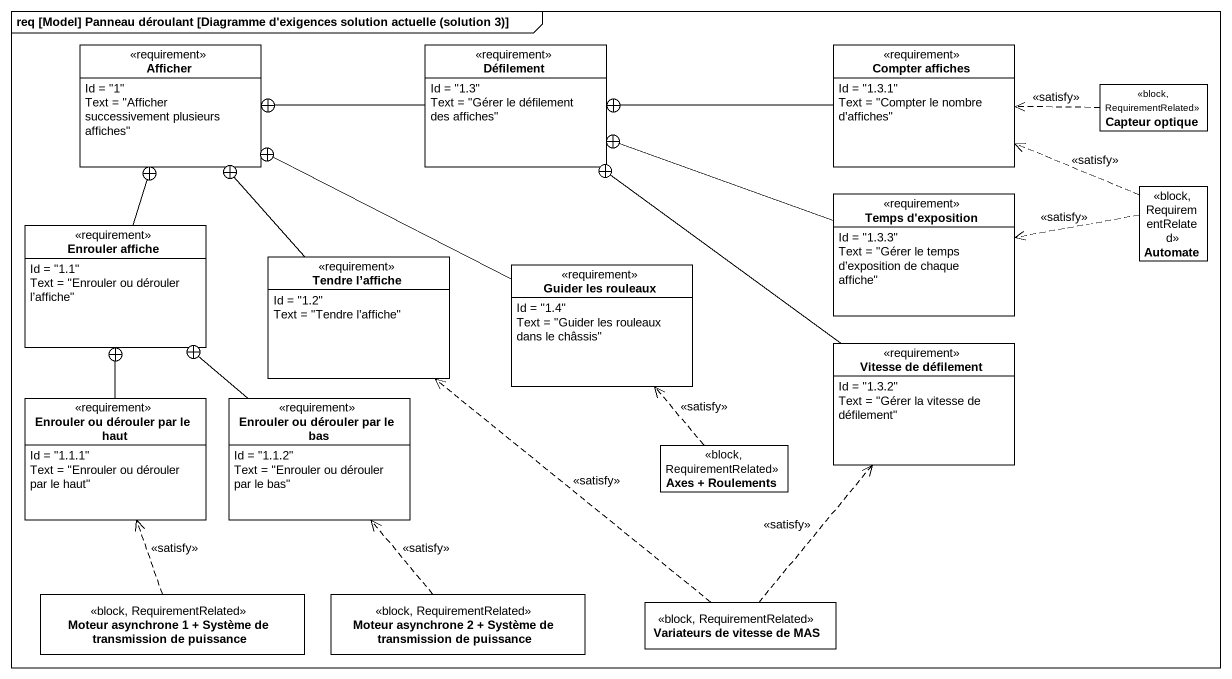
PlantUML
@startuml
mainframe req [Model] Panneau déroulant [Diagramme d'exigences solution actuelle (solution 3)]
hide circle
hide empty members
class Afficher <<requirement>> {
  Id = "1"
  Text = "Afficher successivement plusieurs affiches"
}
class Défilement <<requirement>> {
  Id = "1.3"
  Text = "Gérer le défilement des affiches"
}
class "Compter affiches" as Compter_affiches <<requirement>> {
  Id = "1.3.1"
  Text = "Compter le nombre d’affiches"
}
class "Capteur optique" as Capteur_optique <<block, RequirementRelated>>
class "Enrouler affiche" as Enrouler_affiche <<requirement>> {
  Id = "1.1"
  Text = "Enrouler ou dérouler l’affiche"
}
class "Temps d'exposition" as Temps_d_exposition <<requirement>> {
  Id = "1.3.3"
  Text = "Gérer le temps d’exposition de chaque affiche"
}
class Automate <<block, RequirementRelated>>
class "Tendre l’affiche" as Tendre_l_affiche <<requirement>> {
  Id = "1.2"
  Text = "Tendre l’affiche"
}
class "Guider les rouleaux" as Guider_les_rouleaux <<requirement>> {
  Id = "1.4"
  Text = "Guider les rouleaux dans le châssis"
}
class "Vitesse de défilement" as Vitesse_de_défilement <<requirement>> {
  Id = "1.3.2"
  Text = "Gérer la vitesse de défilement"
}
class "Enrouler ou dérouler par le haut" as Enrouler_ou_dérouler_par_le <<requirement>> {
  Id = "1.1.1"
  Text = "Enrouler ou dérouler par le haut"
}
class "Enrouler ou dérouler par le bas" as Enrouler_ou_dérouler_par_le_2 <<requirement>> {
  Id = "1.1.2"
  Text = "Enrouler ou dérouler par le bas"
}
class "Axes + Roulements" as Axes_Roulements <<block, RequirementRelated>>
class "Moteur asynchrone 1 + Système de transmission de puissance" as Moteur_asynchrone_1_Système <<block, RequirementRelated>>
class "Moteur asynchrone 2 + Système de transmission de puissance" as Moteur_asynchrone_2_Système <<block, RequirementRelated>>
class "Variateurs de vitesse de MAS" as Variateurs_de_vitesse_de_MAS <<block, RequirementRelated>>
Défilement -left-+ Afficher
Compter_affiches -left-+ Défilement
Capteur_optique .left.> Compter_affiches : <<satisfy>>
Enrouler_affiche -up-+ Afficher
Temps_d_exposition -left-+ Défilement
Automate .left.> Compter_affiches : <<satisfy>>
Automate .left.> Temps_d_exposition : <<satisfy>>
Tendre_l_affiche -up-+ Afficher
Guider_les_rouleaux -left-+ Afficher
Vitesse_de_défilement -up-+ Défilement
Enrouler_ou_dérouler_par_le -up-+ Enrouler_affiche
Enrouler_ou_dérouler_par_le_2 -up-+ Enrouler_affiche
Axes_Roulements .up.> Guider_les_rouleaux : <<satisfy>>
Moteur_asynchrone_1_Système .up.> Enrouler_ou_dérouler_par_le : <<satisfy>>
Moteur_asynchrone_2_Système .up.> Enrouler_ou_dérouler_par_le_2 : <<satisfy>>
Variateurs_de_vitesse_de_MAS .up.> Tendre_l_affiche : <<satisfy>>
Variateurs_de_vitesse_de_MAS .up.> Vitesse_de_défilement : <<satisfy>>
@enduml
